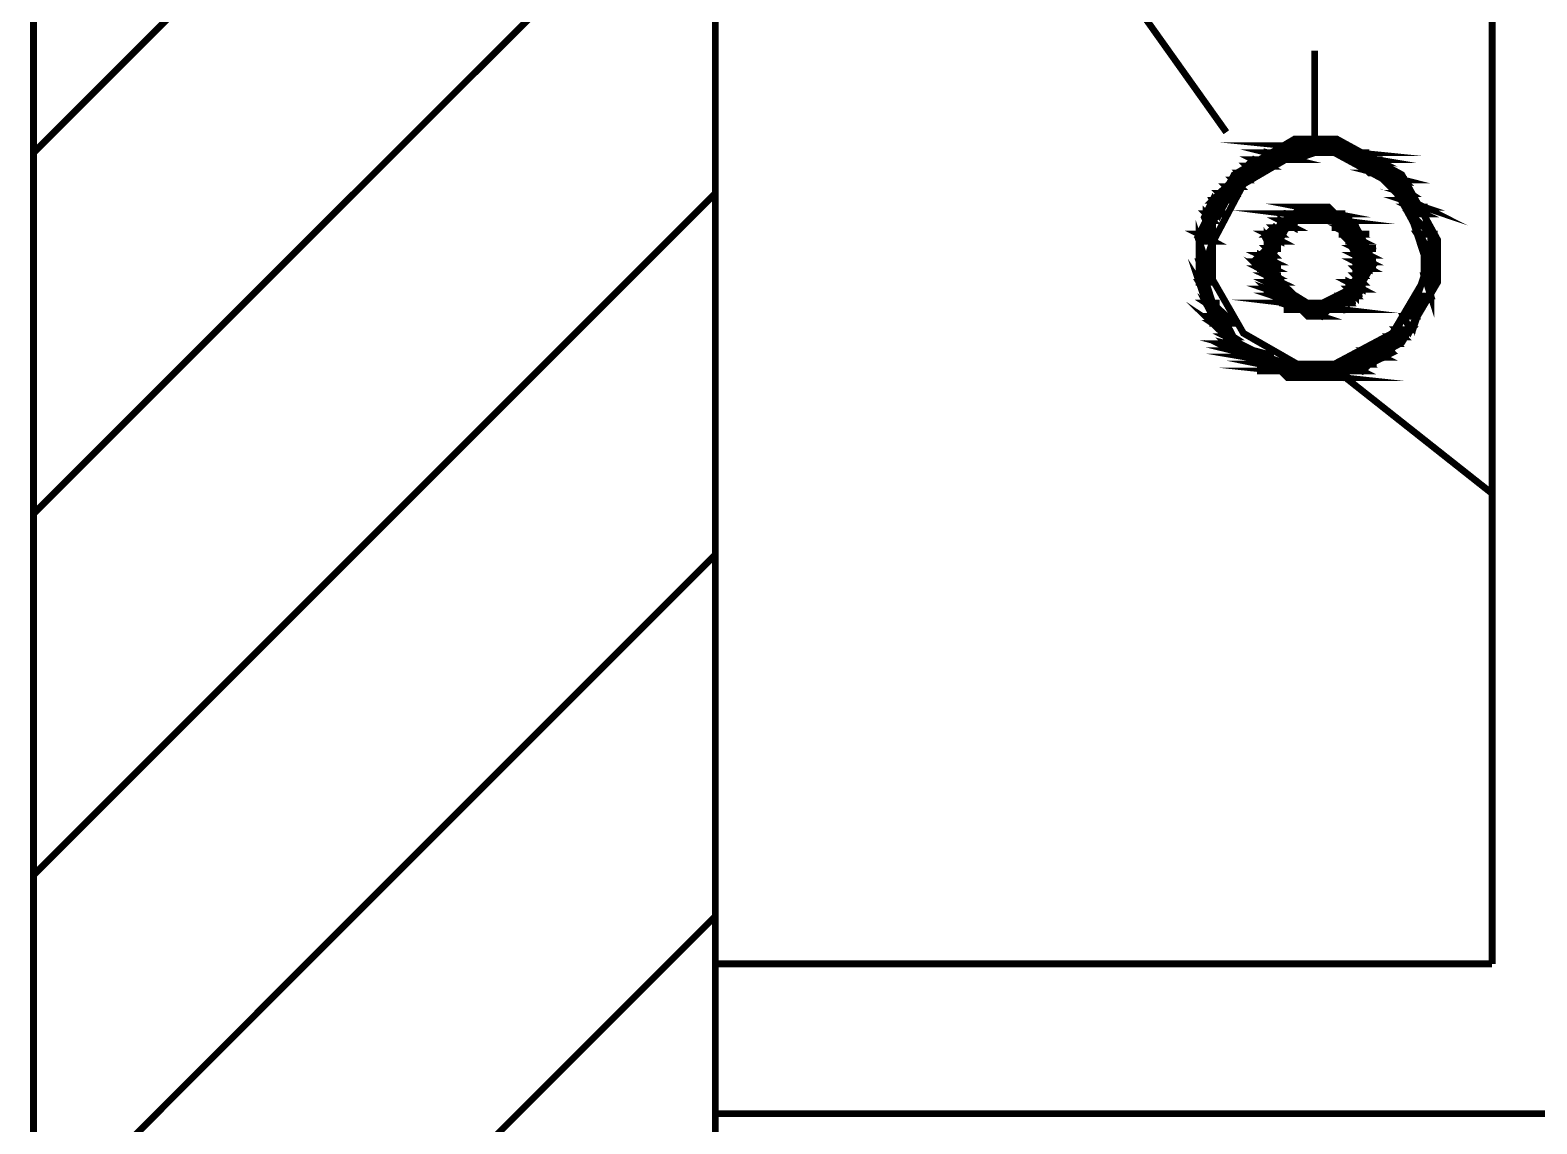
# Model space of a CAD drawing. Header units: metres. Extents: x -593 to 248, y 430 to 1024.
# Drawn here: x -277.42 to -268.04, y 801.89 to 808.69 of the extents above; entities that cross this region are included whole.
import ezdxf

# ---------------------------------------------------------------- set-up
doc = ezdxf.new("R2010")
doc.units = ezdxf.units.M
doc.header["$MEASUREMENT"] = 0
doc.layers.add('C00-00-00-BLACK', color=7, linetype='Continuous')
doc.layers.add('CFF-00-00', color=1, linetype='Continuous')

msp = doc.modelspace()

# ---------------------------------------------------------------- linework, layer by layer
at = {"layer": 'C00-00-00-BLACK', "const_width": 0.0423}
for points in [[(-277.3956, 832.8959), (-277.3956, 765.2452)], [(-273.1538, 828.6999), (-273.1538, 769.4838)], [(-268.3197, 802.8849), (-268.3197, 821.0269)], [(-277.3956, 807.9299), (-273.1538, 812.1689)], [(-277.3956, 805.6839), (-273.1538, 809.9219)], [(-269.4235, 807.9729), (-269.4235, 808.5649)], [(-277.3956, 803.4369), (-273.1538, 807.6759)], [(-277.3956, 801.1879), (-273.1538, 805.4299)], [(-277.3956, 798.9419), (-273.1538, 803.1809)], [(-273.1538, 802.8849), (-268.3197, 802.8849)], [(-273.1538, 801.9529), (-259.4988, 801.9529)]]:
    msp.add_lwpolyline(points, dxfattribs=at)
for points in [[(-268.6587, 807.2509), (-268.6587, 807.3869), (-268.882, 807.7929), (-269.2874, 808.0149), (-269.4207, 808.0149), (-269.5477, 808.0149), (-269.9252, 807.7929), (-270.1428, 807.3869), (-270.1428, 807.2509), (-270.1428, 807.1249), (-269.9252, 806.7489), (-269.5477, 806.5309), (-269.4207, 806.5309), (-269.2874, 806.5309), (-268.882, 806.7489), (-268.6587, 807.1249), (-268.6587, 807.2509)], [(-269.2969, 807.9729), (-269.596, 807.9729), (-269.1688, 807.9299), (-269.2969, 807.9729)], [(-269.596, 807.9729), (-269.1688, 807.9299), (-269.68, 807.9299), (-269.596, 807.9729)], [(-269.2969, 807.9729), (-269.5079, 807.9729), (-269.596, 807.9729), (-269.2969, 807.9729)], [(-269.2969, 807.9299), (-269.0418, 807.8869), (-269.1688, 807.8869), (-269.2969, 807.9299)], [(-269.4235, 807.9729), (-269.2969, 807.9729), (-269.5079, 807.9729), (-269.4235, 807.9729)], [(-269.5079, 807.9729), (-269.2969, 807.9729), (-269.2542, 807.9729), (-269.5079, 807.9729)], [(-268.743, 807.2509), (-268.743, 807.3719), (-268.9399, 807.7339), (-269.3011, 807.9299), (-269.4207, 807.9299), (-269.5325, 807.9299), (-269.8673, 807.7339), (-270.0589, 807.3719), (-270.0589, 807.2509), (-270.0589, 807.1399), (-269.8673, 806.8069), (-269.5325, 806.6149), (-269.4207, 806.6149), (-269.3011, 806.6149), (-268.9399, 806.8069), (-268.743, 807.1399), (-268.743, 807.2509)], [(-269.8465, 807.8459), (-269.8038, 807.8029), (-269.8896, 807.8029), (-269.8465, 807.8459)], [(-269.8038, 807.8869), (-269.7199, 807.8459), (-269.8465, 807.8459), (-269.8038, 807.8869)], [(-269.7199, 807.8459), (-269.8465, 807.8459), (-269.8038, 807.8029), (-269.7199, 807.8459)], [(-269.6772, 807.8869), (-269.8038, 807.8869), (-269.7199, 807.8459), (-269.6772, 807.8869)], [(-269.4235, 807.9299), (-269.7199, 807.9299), (-269.5505, 807.8869), (-269.4235, 807.9299)], [(-269.7199, 807.8869), (-269.6772, 807.8869), (-269.8038, 807.8869), (-269.7199, 807.8869)], [(-269.68, 807.9299), (-269.1272, 807.9299), (-269.7227, 807.9299), (-269.68, 807.9299)], [(-269.1272, 807.9299), (-269.7227, 807.9299), (-269.1272, 807.9299)], [(-269.7227, 807.9299), (-269.1272, 807.9299), (-269.0845, 807.9299), (-269.7227, 807.9299)], [(-269.7199, 807.9299), (-269.5505, 807.8869), (-269.7199, 807.8869), (-269.7199, 807.9299)], [(-269.5505, 807.8869), (-269.7199, 807.8869), (-269.6772, 807.8869), (-269.5505, 807.8869)], [(-269.1688, 807.9299), (-269.68, 807.9299), (-269.1272, 807.9299), (-269.1688, 807.9299)], [(-269.1272, 807.9299), (-269.2969, 807.9299), (-269.0418, 807.8869), (-269.1272, 807.9299)], [(-269.1272, 807.9299), (-269.4235, 807.9299), (-269.1272, 807.9299)], [(-269.4235, 807.9299), (-269.1272, 807.9299), (-269.2969, 807.9299), (-269.4235, 807.9299)], [(-269.039, 807.8869), (-269.1674, 807.8869), (-268.9551, 807.8029), (-269.039, 807.8869)], [(-269.1674, 807.8869), (-268.9551, 807.8029), (-269.0821, 807.8029), (-269.1674, 807.8869)], [(-269.039, 807.8029), (-268.8711, 807.7599), (-268.9551, 807.7599), (-269.039, 807.8029)], [(-269.0418, 807.8869), (-269.1688, 807.8869), (-269.0418, 807.8869)], [(-269.1688, 807.8869), (-269.0418, 807.8869), (-269.0006, 807.8869), (-269.1688, 807.8869)], [(-269.9308, 807.7599), (-269.8896, 807.7189), (-269.9735, 807.7189), (-269.9308, 807.7599)], [(-269.8465, 807.7599), (-269.9308, 807.7599), (-269.8896, 807.7189), (-269.8465, 807.7599)], [(-269.8896, 807.8029), (-269.8465, 807.7599), (-269.9308, 807.7599), (-269.8896, 807.8029)], [(-269.8038, 807.8029), (-269.8896, 807.8029), (-269.8465, 807.7599), (-269.8038, 807.8029)], [(-268.9124, 807.8029), (-269.039, 807.8029), (-268.8711, 807.7599), (-268.9124, 807.8029)], [(-268.9551, 807.8029), (-269.0821, 807.8029), (-268.9124, 807.8029), (-268.9551, 807.8029)], [(-269.0821, 807.8029), (-268.9124, 807.8029), (-269.039, 807.8029), (-269.0821, 807.8029)], [(-268.8711, 807.7599), (-268.9551, 807.7599), (-268.8284, 807.6759), (-268.8711, 807.7599)], [(-268.9551, 807.7599), (-268.8284, 807.6759), (-268.9124, 807.6759), (-268.9551, 807.7599)], [(-270.0589, 807.6339), (-270.0162, 807.5499), (-270.1002, 807.5499), (-270.0589, 807.6339)], [(-270.0162, 807.6759), (-269.9735, 807.6339), (-270.0589, 807.6339), (-270.0162, 807.6759)], [(-269.9308, 807.6759), (-270.0162, 807.6759), (-269.9735, 807.6339), (-269.9308, 807.6759)], [(-269.9735, 807.7189), (-269.9308, 807.6759), (-270.0162, 807.6759), (-269.9735, 807.7189)], [(-269.8896, 807.7189), (-269.9735, 807.7189), (-269.9308, 807.6759), (-269.8896, 807.7189)], [(-268.8284, 807.6339), (-268.8711, 807.6339), (-268.743, 807.5909), (-268.8284, 807.6339)], [(-268.9124, 807.6759), (-268.8284, 807.6339), (-268.8711, 807.6339), (-268.9124, 807.6759)], [(-268.8284, 807.6759), (-268.9124, 807.6759), (-268.8284, 807.6339), (-268.8284, 807.6759)], [(-268.8711, 807.6339), (-268.743, 807.5909), (-268.8284, 807.5909), (-268.8711, 807.6339)], [(-270.1002, 807.5499), (-270.0589, 807.5069), (-270.1002, 807.5069), (-270.1002, 807.5499)], [(-269.9735, 807.6339), (-270.0589, 807.6339), (-270.0162, 807.5499), (-269.9735, 807.6339)], [(-269.0845, 807.2509), (-269.0845, 807.3099), (-269.1755, 807.4849), (-269.3643, 807.5899), (-269.4264, 807.5899), (-269.48, 807.5899), (-269.6387, 807.4849), (-269.7227, 807.3099), (-269.7227, 807.2509), (-269.7227, 807.1979), (-269.6387, 807.0399), (-269.48, 806.9539), (-269.4264, 806.9539), (-269.3643, 806.9539), (-269.1755, 807.0399), (-269.0845, 807.1979), (-269.0845, 807.2509)], [(-269.3382, 807.5909), (-269.5079, 807.5909), (-269.2969, 807.5499), (-269.3382, 807.5909)], [(-269.5079, 807.5909), (-269.2969, 807.5499), (-269.5505, 807.5499), (-269.5079, 807.5909)], [(-269.4662, 807.5909), (-269.3382, 807.5909), (-269.5079, 807.5909), (-269.4662, 807.5909)], [(-269.4235, 807.5909), (-269.3809, 807.5909), (-269.4662, 807.5909), (-269.4235, 807.5909)], [(-269.3809, 807.5909), (-269.4662, 807.5909), (-269.3382, 807.5909), (-269.3809, 807.5909)], [(-268.743, 807.5909), (-268.8284, 807.5909), (-268.743, 807.5499), (-268.743, 807.5909)], [(-268.8284, 807.5499), (-268.7014, 807.4229), (-268.7857, 807.4229), (-268.8284, 807.5499)], [(-268.8284, 807.5909), (-268.743, 807.5499), (-268.8284, 807.5499), (-268.8284, 807.5909)], [(-270.1002, 807.5069), (-270.0589, 807.4229), (-270.1428, 807.4229), (-270.1002, 807.5069)], [(-270.1428, 807.3799), (-270.1002, 807.2509), (-270.1428, 807.2509), (-270.1428, 807.3799)], [(-270.0162, 807.5499), (-270.1002, 807.5499), (-270.0589, 807.5069), (-270.0162, 807.5499)], [(-270.0589, 807.5069), (-270.1002, 807.5069), (-270.0589, 807.4229), (-270.0589, 807.5069)], [(-269.2542, 807.5499), (-269.596, 807.5499), (-269.2542, 807.5069), (-269.2542, 807.5499)], [(-269.6772, 807.4639), (-269.6345, 807.4229), (-269.7199, 807.4229), (-269.6772, 807.4639)], [(-269.5505, 807.5069), (-269.6345, 807.5069), (-269.5505, 807.4639), (-269.5505, 807.5069)], [(-269.1272, 807.2509), (-269.1272, 807.3039), (-269.2129, 807.4629), (-269.3742, 807.5469), (-269.4264, 807.5469), (-269.4705, 807.5469), (-269.6013, 807.4629), (-269.68, 807.3039), (-269.68, 807.2509), (-269.68, 807.2079), (-269.6013, 807.0759), (-269.4705, 806.9949), (-269.4264, 806.9949), (-269.3742, 806.9949), (-269.2129, 807.0759), (-269.1272, 807.2079), (-269.1272, 807.2509)], [(-269.6345, 807.5069), (-269.5505, 807.4639), (-269.6345, 807.4639), (-269.6345, 807.5069)], [(-269.5932, 807.5069), (-269.5079, 807.5069), (-269.6345, 807.5069), (-269.5932, 807.5069)], [(-269.5505, 807.5069), (-269.5079, 807.5069), (-269.6345, 807.5069), (-269.5505, 807.5069)], [(-269.5505, 807.5069), (-269.6345, 807.5069), (-269.5079, 807.5069), (-269.5505, 807.5069)], [(-269.596, 807.5499), (-269.2542, 807.5069), (-269.596, 807.5069), (-269.596, 807.5499)], [(-269.2542, 807.5069), (-269.596, 807.5069), (-269.2542, 807.5069)], [(-269.596, 807.5069), (-269.2542, 807.5069), (-269.2115, 807.5069), (-269.596, 807.5069)], [(-269.5505, 807.5499), (-269.2542, 807.5499), (-269.5932, 807.5499), (-269.5505, 807.5499)], [(-269.4662, 807.5069), (-269.4235, 807.5069), (-269.5932, 807.5069), (-269.4662, 807.5069)], [(-269.4662, 807.5069), (-269.5932, 807.5069), (-269.4235, 807.5069), (-269.4662, 807.5069)], [(-269.4662, 807.5069), (-269.5932, 807.5069), (-269.5079, 807.5069), (-269.4662, 807.5069)], [(-269.2969, 807.5499), (-269.5505, 807.5499), (-269.2969, 807.5499)], [(-269.5505, 807.5499), (-269.2969, 807.5499), (-269.2542, 807.5499), (-269.5505, 807.5499)], [(-269.2969, 807.5499), (-269.5505, 807.5499), (-269.2542, 807.5499), (-269.2969, 807.5499)], [(-269.2542, 807.5069), (-269.4235, 807.5069), (-269.2115, 807.5069), (-269.2542, 807.5069)], [(-269.4235, 807.5069), (-269.2115, 807.5069), (-269.3809, 807.5069), (-269.4235, 807.5069)], [(-269.2115, 807.5069), (-269.3809, 807.5069), (-269.2115, 807.5069)], [(-269.3809, 807.5069), (-269.2115, 807.5069), (-269.2969, 807.5069), (-269.3809, 807.5069)], [(-269.2115, 807.5069), (-269.2969, 807.5069), (-269.2115, 807.4639), (-269.2115, 807.5069)], [(-269.2969, 807.5069), (-269.2115, 807.4639), (-269.2969, 807.4639), (-269.2969, 807.5069)], [(-269.2542, 807.4639), (-269.1688, 807.4229), (-269.2542, 807.4229), (-269.2542, 807.4639)], [(-268.743, 807.5499), (-268.8284, 807.5499), (-268.7014, 807.4229), (-268.743, 807.5499)], [(-268.7857, 807.4229), (-268.7014, 807.2919), (-268.743, 807.2919), (-268.7857, 807.4229)], [(-270.0589, 807.4229), (-270.1428, 807.4229), (-270.0589, 807.3799), (-270.0589, 807.4229)], [(-270.0589, 807.3799), (-270.1428, 807.3799), (-270.1002, 807.2509), (-270.0589, 807.3799)], [(-270.1428, 807.4229), (-270.0589, 807.3799), (-270.1428, 807.3799), (-270.1428, 807.4229)], [(-269.6345, 807.4229), (-269.7199, 807.4229), (-269.6345, 807.3799), (-269.6345, 807.4229)], [(-269.6772, 807.3799), (-269.7199, 807.3799), (-269.6772, 807.2949), (-269.6772, 807.3799)], [(-269.7199, 807.3799), (-269.6772, 807.2949), (-269.7199, 807.2949), (-269.7199, 807.3799)], [(-269.7199, 807.4229), (-269.6345, 807.3799), (-269.7199, 807.3799), (-269.7199, 807.4229)], [(-269.6772, 807.3799), (-269.6345, 807.3799), (-269.7199, 807.3799), (-269.6772, 807.3799)], [(-269.6772, 807.3799), (-269.7199, 807.3799), (-269.6345, 807.3799), (-269.6772, 807.3799)], [(-269.5932, 807.4639), (-269.6772, 807.4639), (-269.6345, 807.4229), (-269.5932, 807.4639)], [(-269.6345, 807.4639), (-269.5932, 807.4639), (-269.6772, 807.4639), (-269.6345, 807.4639)], [(-269.5932, 807.4639), (-269.6772, 807.4639), (-269.5932, 807.4639)], [(-269.6772, 807.4639), (-269.5932, 807.4639), (-269.5505, 807.4639), (-269.6772, 807.4639)], [(-269.5505, 807.4639), (-269.6345, 807.4639), (-269.5932, 807.4639), (-269.5505, 807.4639)], [(-269.1688, 807.4639), (-269.2542, 807.4639), (-269.1688, 807.4229), (-269.1688, 807.4639)], [(-269.2115, 807.4639), (-269.2969, 807.4639), (-269.1688, 807.4639), (-269.2115, 807.4639)], [(-269.2969, 807.4639), (-269.1688, 807.4639), (-269.2542, 807.4639), (-269.2969, 807.4639)], [(-269.1272, 807.4229), (-269.2115, 807.4229), (-269.1272, 807.3799), (-269.1272, 807.4229)], [(-269.2115, 807.3799), (-269.1272, 807.2949), (-269.1688, 807.2949), (-269.2115, 807.3799)], [(-269.1688, 807.4229), (-269.2542, 807.4229), (-269.2115, 807.4229), (-269.1688, 807.4229)], [(-269.2542, 807.4229), (-269.1688, 807.4229), (-269.1272, 807.4229), (-269.2542, 807.4229)], [(-269.1272, 807.3799), (-269.2115, 807.3799), (-269.1272, 807.2949), (-269.1272, 807.3799)], [(-269.2115, 807.4229), (-269.1272, 807.3799), (-269.2115, 807.3799), (-269.2115, 807.4229)], [(-269.1272, 807.4229), (-269.0845, 807.4229), (-269.2115, 807.4229), (-269.1272, 807.4229)], [(-269.1272, 807.4229), (-269.2115, 807.4229), (-269.1688, 807.4229), (-269.1272, 807.4229)], [(-268.7014, 807.4229), (-268.7857, 807.4229), (-268.7014, 807.2919), (-268.7014, 807.4229)], [(-268.7857, 807.4229), (-268.7014, 807.4229), (-268.6587, 807.4229), (-268.7857, 807.4229)], [(-268.7014, 807.4229), (-268.6587, 807.4229), (-268.7857, 807.4229), (-268.7014, 807.4229)], [(-268.743, 807.2919), (-268.7014, 807.1649), (-268.743, 807.1649), (-268.743, 807.2919)], [(-270.1428, 807.2509), (-270.1002, 807.1239), (-270.1428, 807.1239), (-270.1428, 807.2509)], [(-269.6772, 807.2919), (-269.7626, 807.2919), (-269.6772, 807.2509), (-269.6772, 807.2919)], [(-269.7199, 807.3339), (-269.6772, 807.2919), (-269.7626, 807.2919), (-269.7199, 807.3339)], [(-269.7626, 807.2919), (-269.6772, 807.2509), (-269.7626, 807.2509), (-269.7626, 807.2919)], [(-269.6772, 807.3339), (-269.7199, 807.3339), (-269.6772, 807.2919), (-269.6772, 807.3339)], [(-269.7199, 807.3339), (-269.6772, 807.3339), (-269.6345, 807.3339), (-269.7199, 807.3339)], [(-269.6772, 807.3339), (-269.6345, 807.3339), (-269.7199, 807.3339), (-269.6772, 807.3339)], [(-269.0845, 807.2919), (-269.1688, 807.2919), (-269.0845, 807.2509), (-269.0845, 807.2919)], [(-269.0845, 807.3339), (-269.1688, 807.3339), (-269.0845, 807.2919), (-269.0845, 807.3339)], [(-269.1688, 807.3339), (-269.0845, 807.2919), (-269.1688, 807.2919), (-269.1688, 807.3339)], [(-269.0845, 807.3339), (-269.0418, 807.3339), (-269.1688, 807.3339), (-269.0845, 807.3339)], [(-269.0845, 807.3339), (-269.1688, 807.3339), (-269.1272, 807.3339), (-269.0845, 807.3339)], [(-269.1688, 807.2919), (-269.0845, 807.2509), (-269.1688, 807.2509), (-269.1688, 807.2919)], [(-268.7014, 807.2919), (-268.743, 807.2919), (-268.7014, 807.1649), (-268.7014, 807.2919)], [(-268.7014, 807.2919), (-268.743, 807.2919), (-268.7014, 807.2919)], [(-268.743, 807.2919), (-268.7014, 807.2919), (-268.6587, 807.2919), (-268.743, 807.2919)], [(-270.1428, 807.1239), (-270.0589, 806.9949), (-270.1002, 806.9949), (-270.1428, 807.1239)], [(-270.1002, 807.2509), (-270.1428, 807.2509), (-270.1002, 807.1239), (-270.1002, 807.2509)], [(-270.1002, 807.2509), (-270.1428, 807.2509), (-270.1002, 807.2509)], [(-270.1428, 807.2509), (-270.1002, 807.2509), (-270.0589, 807.2509), (-270.1428, 807.2509)], [(-269.7626, 807.2079), (-269.6772, 807.1649), (-269.7199, 807.1649), (-269.7626, 807.2079)], [(-269.6772, 807.2509), (-269.7626, 807.2509), (-269.6772, 807.2079), (-269.6772, 807.2509)], [(-269.6772, 807.2079), (-269.7626, 807.2079), (-269.6772, 807.1649), (-269.6772, 807.2079)], [(-269.7626, 807.2509), (-269.6772, 807.2079), (-269.7626, 807.2079), (-269.7626, 807.2509)], [(-269.6772, 807.2079), (-269.7626, 807.2079), (-269.6772, 807.2079)], [(-269.7626, 807.2079), (-269.6772, 807.2079), (-269.6345, 807.2079), (-269.7626, 807.2079)], [(-269.0845, 807.2509), (-269.1688, 807.2509), (-269.0845, 807.2079), (-269.0845, 807.2509)], [(-269.0845, 807.2079), (-269.1688, 807.2079), (-269.1272, 807.1649), (-269.0845, 807.2079)], [(-269.1688, 807.2509), (-269.0845, 807.2079), (-269.1688, 807.2079), (-269.1688, 807.2509)], [(-269.0845, 807.2509), (-269.1688, 807.2509), (-269.0845, 807.2509)], [(-269.1688, 807.2509), (-269.0845, 807.2509), (-269.0418, 807.2509), (-269.1688, 807.2509)], [(-269.1688, 807.2079), (-269.1272, 807.1649), (-269.1688, 807.1649), (-269.1688, 807.2079)], [(-269.0845, 807.2079), (-269.1688, 807.2079), (-269.0845, 807.2079)], [(-269.1688, 807.2079), (-269.0845, 807.2079), (-269.0418, 807.2079), (-269.1688, 807.2079)], [(-269.1688, 807.1649), (-269.1272, 807.1239), (-269.1688, 807.1239), (-269.1688, 807.1649)], [(-268.743, 807.1649), (-268.7014, 807.0379), (-268.7857, 807.0379), (-268.743, 807.1649)], [(-270.1002, 807.1239), (-270.1428, 807.1239), (-270.0589, 806.9949), (-270.1002, 807.1239)], [(-270.1428, 807.1239), (-270.1002, 807.1239), (-270.0589, 807.1239), (-270.1428, 807.1239)], [(-270.1002, 807.1239), (-270.0589, 807.1239), (-270.1428, 807.1239), (-270.1002, 807.1239)], [(-269.6772, 807.1649), (-269.7199, 807.1649), (-269.6345, 807.1239), (-269.6772, 807.1649)], [(-269.6345, 807.1239), (-269.7199, 807.1239), (-269.6345, 807.0809), (-269.6345, 807.1239)], [(-269.7199, 807.0809), (-269.5932, 807.0379), (-269.6772, 807.0379), (-269.7199, 807.0809)], [(-269.7199, 807.1649), (-269.6345, 807.1239), (-269.7199, 807.1239), (-269.7199, 807.1649)], [(-269.7199, 807.1649), (-269.6772, 807.1649), (-269.6345, 807.1649), (-269.7199, 807.1649)], [(-269.6772, 807.1649), (-269.6345, 807.1649), (-269.7199, 807.1649), (-269.6772, 807.1649)], [(-269.7199, 807.1239), (-269.6345, 807.0809), (-269.7199, 807.0809), (-269.7199, 807.1239)], [(-269.1272, 807.1239), (-269.2115, 807.1239), (-269.1272, 807.0809), (-269.1272, 807.1239)], [(-269.2115, 807.1239), (-269.1272, 807.0809), (-269.2115, 807.0809), (-269.2115, 807.1239)], [(-269.1688, 807.1239), (-269.1272, 807.1239), (-269.2115, 807.1239), (-269.1688, 807.1239)], [(-269.1272, 807.1649), (-269.1688, 807.1649), (-269.1272, 807.1239), (-269.1272, 807.1649)], [(-269.1272, 807.1239), (-269.1688, 807.1239), (-269.1272, 807.1239)], [(-268.7857, 807.0379), (-268.7857, 806.9119), (-268.8284, 806.9119), (-268.7857, 807.0379)], [(-268.7014, 807.1649), (-268.743, 807.1649), (-268.7014, 807.0379), (-268.7014, 807.1649)], [(-268.743, 807.1649), (-268.7014, 807.1649), (-268.6587, 807.1649), (-268.743, 807.1649)], [(-268.7014, 807.1649), (-268.6587, 807.1649), (-268.743, 807.1649), (-268.7014, 807.1649)], [(-270.0589, 806.9949), (-270.1002, 806.9949), (-269.9735, 806.9119), (-270.0589, 806.9949)], [(-270.1002, 806.9949), (-269.9735, 806.9119), (-270.0589, 806.9119), (-270.1002, 806.9949)], [(-269.6345, 807.0809), (-269.7199, 807.0809), (-269.5932, 807.0379), (-269.6345, 807.0809)], [(-269.5932, 807.0379), (-269.6772, 807.0379), (-269.5505, 806.9949), (-269.5932, 807.0379)], [(-269.6772, 807.0379), (-269.5505, 806.9949), (-269.6345, 806.9949), (-269.6772, 807.0379)], [(-269.6345, 807.0809), (-269.7199, 807.0809), (-269.6345, 807.0809)], [(-269.7199, 807.0809), (-269.6345, 807.0809), (-269.5932, 807.0809), (-269.7199, 807.0809)], [(-269.5932, 807.0379), (-269.6772, 807.0379), (-269.5932, 807.0379)], [(-269.6772, 807.0379), (-269.5932, 807.0379), (-269.5477, 807.0379), (-269.6772, 807.0379)], [(-269.2542, 807.0379), (-269.2115, 806.9949), (-269.2969, 806.9949), (-269.2542, 807.0379)], [(-269.2115, 807.0809), (-269.1688, 807.0379), (-269.2542, 807.0379), (-269.2115, 807.0809)], [(-269.1688, 807.0379), (-269.2542, 807.0379), (-269.2115, 806.9949), (-269.1688, 807.0379)], [(-269.1688, 807.0379), (-269.2542, 807.0379), (-269.1688, 807.0379)], [(-269.2542, 807.0379), (-269.1688, 807.0379), (-269.1272, 807.0379), (-269.2542, 807.0379)], [(-269.1688, 807.0809), (-269.2115, 807.0809), (-269.1688, 807.0379), (-269.1688, 807.0809)], [(-269.1688, 807.0809), (-269.1272, 807.0809), (-269.2115, 807.0809), (-269.1688, 807.0809)], [(-269.1688, 807.0809), (-269.2115, 807.0809), (-269.1272, 807.0809), (-269.1688, 807.0809)], [(-268.743, 807.0379), (-268.7014, 807.0379), (-268.7857, 807.0379), (-268.743, 807.0379)], [(-268.743, 807.0379), (-268.7857, 807.0379), (-268.7014, 807.0379), (-268.743, 807.0379)], [(-268.743, 807.0379), (-268.7857, 807.0379), (-268.7857, 806.9119), (-268.743, 807.0379)], [(-270.0589, 806.8689), (-269.9308, 806.7849), (-269.9735, 806.7849), (-270.0589, 806.8689)], [(-269.9735, 806.9119), (-270.0589, 806.9119), (-269.9735, 806.8689), (-269.9735, 806.9119)], [(-270.1002, 806.9949), (-270.0589, 806.9949), (-270.0162, 806.9949), (-270.1002, 806.9949)], [(-270.0589, 806.9949), (-270.0162, 806.9949), (-270.1002, 806.9949), (-270.0589, 806.9949)], [(-270.0589, 806.9119), (-269.9735, 806.8689), (-270.0589, 806.8689), (-270.0589, 806.9119)], [(-269.2542, 806.9949), (-269.596, 806.9949), (-269.2542, 806.9539), (-269.2542, 806.9949)], [(-269.5079, 806.9949), (-269.6345, 806.9949), (-269.5079, 806.9949)], [(-269.6345, 806.9949), (-269.5079, 806.9949), (-269.4662, 806.9949), (-269.6345, 806.9949)], [(-269.5079, 806.9949), (-269.4662, 806.9949), (-269.6345, 806.9949), (-269.5079, 806.9949)], [(-269.5079, 806.9949), (-269.6345, 806.9949), (-269.5505, 806.9949), (-269.5079, 806.9949)], [(-269.5079, 806.9949), (-269.6345, 806.9949), (-269.4662, 806.9949), (-269.5079, 806.9949)], [(-269.6345, 806.9949), (-269.4662, 806.9949), (-269.5932, 806.9949), (-269.6345, 806.9949)], [(-269.5079, 806.9539), (-269.3382, 806.9539), (-269.3809, 806.9119), (-269.5079, 806.9539)], [(-269.596, 806.9949), (-269.2542, 806.9539), (-269.596, 806.9539), (-269.596, 806.9949)], [(-269.4235, 806.9949), (-269.3809, 806.9949), (-269.5932, 806.9949), (-269.4235, 806.9949)], [(-269.4235, 806.9949), (-269.5932, 806.9949), (-269.4662, 806.9949), (-269.4235, 806.9949)], [(-269.2542, 806.9539), (-269.5932, 806.9539), (-269.2969, 806.9539), (-269.2542, 806.9539)], [(-269.5932, 806.9539), (-269.2969, 806.9539), (-269.5505, 806.9539), (-269.5932, 806.9539)], [(-269.3809, 806.9119), (-269.4662, 806.9119), (-269.5079, 806.9539), (-269.3809, 806.9119)], [(-269.2969, 806.9539), (-269.5505, 806.9539), (-269.3382, 806.9539), (-269.2969, 806.9539)], [(-269.5505, 806.9539), (-269.3382, 806.9539), (-269.5079, 806.9539), (-269.5505, 806.9539)], [(-269.3382, 806.9539), (-269.5079, 806.9539), (-269.3382, 806.9539)], [(-269.5079, 806.9539), (-269.3382, 806.9539), (-269.2969, 806.9539), (-269.5079, 806.9539)], [(-269.3809, 806.9119), (-269.3382, 806.9119), (-269.4662, 806.9119), (-269.3809, 806.9119)], [(-269.3809, 806.9949), (-269.2542, 806.9949), (-269.4235, 806.9949), (-269.3809, 806.9949)], [(-269.2115, 806.9949), (-269.3382, 806.9949), (-269.3809, 806.9949), (-269.2115, 806.9949)], [(-269.2115, 806.9949), (-269.1688, 806.9949), (-269.3809, 806.9949), (-269.2115, 806.9949)], [(-269.2115, 806.9949), (-269.3809, 806.9949), (-269.2115, 806.9949)], [(-269.2115, 806.9949), (-269.3809, 806.9949), (-269.2542, 806.9949), (-269.2115, 806.9949)], [(-269.2969, 806.9949), (-269.2115, 806.9949), (-269.3382, 806.9949), (-269.2969, 806.9949)], [(-269.3382, 806.9949), (-269.2115, 806.9949), (-269.1688, 806.9949), (-269.3382, 806.9949)], [(-269.2115, 806.9949), (-269.2969, 806.9949), (-269.2115, 806.9949)], [(-268.8711, 806.9119), (-268.8284, 806.8279), (-268.9124, 806.8279), (-268.8711, 806.9119)], [(-268.7857, 806.9119), (-268.8711, 806.9119), (-268.8284, 806.8279), (-268.7857, 806.9119)], [(-268.8284, 806.9119), (-268.7857, 806.9119), (-268.8711, 806.9119), (-268.8284, 806.9119)], [(-268.7857, 806.9119), (-268.8284, 806.9119), (-268.7857, 806.9119)], [(-269.9735, 806.8689), (-270.0589, 806.8689), (-269.9308, 806.7849), (-269.9735, 806.8689)], [(-268.9124, 806.8279), (-268.8711, 806.7849), (-268.9551, 806.7849), (-268.9124, 806.8279)], [(-268.8284, 806.8279), (-268.9124, 806.8279), (-268.8711, 806.7849), (-268.8284, 806.8279)], [(-269.8896, 806.7419), (-269.9735, 806.7419), (-269.8038, 806.6989), (-269.8896, 806.7419)], [(-269.9308, 806.6989), (-269.7626, 806.6579), (-269.8465, 806.6579), (-269.9308, 806.6989)], [(-269.9308, 806.7849), (-269.9735, 806.7849), (-269.8896, 806.7419), (-269.9308, 806.7849)], [(-269.9735, 806.7419), (-269.8038, 806.6989), (-269.9308, 806.6989), (-269.9735, 806.7419)], [(-269.9735, 806.7849), (-269.8896, 806.7419), (-269.9735, 806.7419), (-269.9735, 806.7849)], [(-268.9977, 806.7419), (-268.9551, 806.6989), (-269.0821, 806.6989), (-268.9977, 806.7419)], [(-268.9551, 806.7849), (-268.9124, 806.7419), (-268.9977, 806.7419), (-268.9551, 806.7849)], [(-268.9124, 806.7419), (-268.9977, 806.7419), (-268.9551, 806.6989), (-268.9124, 806.7419)], [(-268.8711, 806.7849), (-268.9551, 806.7849), (-268.9124, 806.7419), (-268.8711, 806.7849)], [(-269.8038, 806.6989), (-269.9308, 806.6989), (-269.7626, 806.6579), (-269.8038, 806.6989)], [(-269.7199, 806.6579), (-269.8465, 806.6579), (-269.5932, 806.6149), (-269.7199, 806.6579)], [(-269.8465, 806.6579), (-269.5932, 806.6149), (-269.7626, 806.6149), (-269.8465, 806.6579)], [(-269.7199, 806.6579), (-269.6772, 806.6579), (-269.8465, 806.6579), (-269.7199, 806.6579)], [(-269.7199, 806.6579), (-269.8465, 806.6579), (-269.7626, 806.6579), (-269.7199, 806.6579)], [(-269.1247, 806.6579), (-269.0821, 806.6149), (-269.2514, 806.6149), (-269.1247, 806.6579)], [(-268.9977, 806.6579), (-269.1247, 806.6579), (-269.0821, 806.6149), (-268.9977, 806.6579)], [(-268.9551, 806.6989), (-269.0821, 806.6989), (-268.9977, 806.6579), (-268.9551, 806.6989)], [(-269.0821, 806.6989), (-268.9977, 806.6579), (-269.0821, 806.6579), (-269.0821, 806.6989)], [(-269.2115, 806.5719), (-269.6345, 806.5719), (-269.2542, 806.5309), (-269.2115, 806.5719)], [(-269.5932, 806.6149), (-269.7626, 806.6149), (-269.5505, 806.5719), (-269.5932, 806.6149)], [(-269.5505, 806.5719), (-269.764, 806.5719), (-269.5079, 806.5719), (-269.5505, 806.5719)], [(-269.764, 806.5719), (-269.5079, 806.5719), (-269.7227, 806.5719), (-269.764, 806.5719)], [(-269.7626, 806.6149), (-269.5505, 806.5719), (-269.7626, 806.5719), (-269.7626, 806.6149)], [(-269.1272, 806.5719), (-269.7227, 806.5719), (-269.2115, 806.5719), (-269.1272, 806.5719)], [(-269.7227, 806.5719), (-269.2115, 806.5719), (-269.6373, 806.5719), (-269.7227, 806.5719)], [(-269.4662, 806.5719), (-269.4235, 806.5719), (-269.7199, 806.5719), (-269.4662, 806.5719)], [(-269.4662, 806.5719), (-269.7199, 806.5719), (-269.5079, 806.5719), (-269.4662, 806.5719)], [(-269.6345, 806.5719), (-269.2542, 806.5309), (-269.5932, 806.5309), (-269.6345, 806.5719)], [(-269.3382, 806.5719), (-269.1272, 806.5719), (-269.4662, 806.5719), (-269.3382, 806.5719)], [(-269.2115, 806.6149), (-269.1272, 806.5719), (-269.3382, 806.5719), (-269.2115, 806.6149)], [(-269.1272, 806.5719), (-269.3382, 806.5719), (-269.1272, 806.5719)], [(-269.0845, 806.6149), (-269.2115, 806.6149), (-269.1272, 806.5719), (-269.0845, 806.6149)], [(-269.0821, 806.6149), (-269.2514, 806.6149), (-269.0821, 806.6149)], [(-269.2514, 806.6149), (-269.0821, 806.6149), (-269.039, 806.6149), (-269.2514, 806.6149)], [(-269.5932, 806.5309), (-269.5079, 806.5309), (-269.3382, 806.5309), (-269.5932, 806.5309)], [(-269.5932, 806.5309), (-269.2542, 806.5309), (-269.3382, 806.5309), (-269.5932, 806.5309)], [(-269.5079, 806.5309), (-269.3382, 806.5309), (-269.4662, 806.5309), (-269.5079, 806.5309)]]:
    msp.add_lwpolyline(points, close=True, dxfattribs=at)
at = {"layer": 'C00-00-00-BLACK'}
for points in [[(-269.596, 807.9729), (-269.1688, 807.9299), (-269.68, 807.9299), (-269.596, 807.9729)], [(-269.2969, 807.9729), (-269.5079, 807.9729), (-269.596, 807.9729), (-269.2969, 807.9729)], [(-269.2969, 807.9729), (-269.596, 807.9729), (-269.1688, 807.9299), (-269.2969, 807.9729)], [(-269.4235, 807.9729), (-269.2969, 807.9729), (-269.5079, 807.9729), (-269.4235, 807.9729)], [(-269.5079, 807.9729), (-269.2969, 807.9729), (-269.2542, 807.9729), (-269.5079, 807.9729)], [(-269.8038, 807.8869), (-269.7199, 807.8459), (-269.8465, 807.8459), (-269.8038, 807.8869)], [(-269.7199, 807.8869), (-269.6772, 807.8869), (-269.8038, 807.8869), (-269.7199, 807.8869)], [(-269.6772, 807.8869), (-269.8038, 807.8869), (-269.7199, 807.8459), (-269.6772, 807.8869)], [(-269.68, 807.9299), (-269.1272, 807.9299), (-269.7227, 807.9299), (-269.68, 807.9299)], [(-269.1272, 807.9299), (-269.7227, 807.9299), (-269.1272, 807.9299)], [(-269.7227, 807.9299), (-269.1272, 807.9299), (-269.0845, 807.9299), (-269.7227, 807.9299)], [(-269.4235, 807.9299), (-269.7199, 807.9299), (-269.5505, 807.8869), (-269.4235, 807.9299)], [(-269.7199, 807.9299), (-269.5505, 807.8869), (-269.7199, 807.8869), (-269.7199, 807.9299)], [(-269.5505, 807.8869), (-269.7199, 807.8869), (-269.6772, 807.8869), (-269.5505, 807.8869)], [(-269.1688, 807.9299), (-269.68, 807.9299), (-269.1272, 807.9299), (-269.1688, 807.9299)], [(-269.1272, 807.9299), (-269.4235, 807.9299), (-269.1272, 807.9299)], [(-269.4235, 807.9299), (-269.1272, 807.9299), (-269.2969, 807.9299), (-269.4235, 807.9299)], [(-269.1272, 807.9299), (-269.2969, 807.9299), (-269.0418, 807.8869), (-269.1272, 807.9299)], [(-269.2969, 807.9299), (-269.0418, 807.8869), (-269.1688, 807.8869), (-269.2969, 807.9299)], [(-269.0418, 807.8869), (-269.1688, 807.8869), (-269.0418, 807.8869)], [(-269.1688, 807.8869), (-269.0418, 807.8869), (-269.0006, 807.8869), (-269.1688, 807.8869)], [(-269.039, 807.8869), (-269.1674, 807.8869), (-268.9551, 807.8029), (-269.039, 807.8869)], [(-269.1674, 807.8869), (-268.9551, 807.8029), (-269.0821, 807.8029), (-269.1674, 807.8869)], [(-269.8896, 807.8029), (-269.8465, 807.7599), (-269.9308, 807.7599), (-269.8896, 807.8029)], [(-269.8465, 807.8459), (-269.8038, 807.8029), (-269.8896, 807.8029), (-269.8465, 807.8459)], [(-269.8038, 807.8029), (-269.8896, 807.8029), (-269.8465, 807.7599), (-269.8038, 807.8029)], [(-269.7199, 807.8459), (-269.8465, 807.8459), (-269.8038, 807.8029), (-269.7199, 807.8459)], [(-268.9551, 807.8029), (-269.0821, 807.8029), (-268.9124, 807.8029), (-268.9551, 807.8029)], [(-269.0821, 807.8029), (-268.9124, 807.8029), (-269.039, 807.8029), (-269.0821, 807.8029)], [(-268.9124, 807.8029), (-269.039, 807.8029), (-268.8711, 807.7599), (-268.9124, 807.8029)], [(-269.039, 807.8029), (-268.8711, 807.7599), (-268.9551, 807.7599), (-269.039, 807.8029)], [(-269.9735, 807.7189), (-269.9308, 807.6759), (-270.0162, 807.6759), (-269.9735, 807.7189)], [(-269.9308, 807.7599), (-269.8896, 807.7189), (-269.9735, 807.7189), (-269.9308, 807.7599)], [(-269.8896, 807.7189), (-269.9735, 807.7189), (-269.9308, 807.6759), (-269.8896, 807.7189)], [(-269.8465, 807.7599), (-269.9308, 807.7599), (-269.8896, 807.7189), (-269.8465, 807.7599)], [(-268.8711, 807.7599), (-268.9551, 807.7599), (-268.8284, 807.6759), (-268.8711, 807.7599)], [(-268.9551, 807.7599), (-268.8284, 807.6759), (-268.9124, 807.6759), (-268.9551, 807.7599)], [(-270.0589, 807.6339), (-270.0162, 807.5499), (-270.1002, 807.5499), (-270.0589, 807.6339)], [(-270.0162, 807.6759), (-269.9735, 807.6339), (-270.0589, 807.6339), (-270.0162, 807.6759)], [(-269.9735, 807.6339), (-270.0589, 807.6339), (-270.0162, 807.5499), (-269.9735, 807.6339)], [(-269.9308, 807.6759), (-270.0162, 807.6759), (-269.9735, 807.6339), (-269.9308, 807.6759)], [(-269.5079, 807.5909), (-269.2969, 807.5499), (-269.5505, 807.5499), (-269.5079, 807.5909)], [(-269.4662, 807.5909), (-269.3382, 807.5909), (-269.5079, 807.5909), (-269.4662, 807.5909)], [(-269.3382, 807.5909), (-269.5079, 807.5909), (-269.2969, 807.5499), (-269.3382, 807.5909)], [(-269.4235, 807.5909), (-269.3809, 807.5909), (-269.4662, 807.5909), (-269.4235, 807.5909)], [(-269.3809, 807.5909), (-269.4662, 807.5909), (-269.3382, 807.5909), (-269.3809, 807.5909)], [(-268.8284, 807.6759), (-268.9124, 807.6759), (-268.8284, 807.6339), (-268.8284, 807.6759)], [(-268.9124, 807.6759), (-268.8284, 807.6339), (-268.8711, 807.6339), (-268.9124, 807.6759)], [(-268.8284, 807.6339), (-268.8711, 807.6339), (-268.743, 807.5909), (-268.8284, 807.6339)], [(-268.8711, 807.6339), (-268.743, 807.5909), (-268.8284, 807.5909), (-268.8711, 807.6339)], [(-268.743, 807.5909), (-268.8284, 807.5909), (-268.743, 807.5499), (-268.743, 807.5909)], [(-268.8284, 807.5909), (-268.743, 807.5499), (-268.8284, 807.5499), (-268.8284, 807.5909)], [(-270.1002, 807.5069), (-270.0589, 807.4229), (-270.1428, 807.4229), (-270.1002, 807.5069)], [(-270.0162, 807.5499), (-270.1002, 807.5499), (-270.0589, 807.5069), (-270.0162, 807.5499)], [(-270.1002, 807.5499), (-270.0589, 807.5069), (-270.1002, 807.5069), (-270.1002, 807.5499)], [(-270.0589, 807.5069), (-270.1002, 807.5069), (-270.0589, 807.4229), (-270.0589, 807.5069)], [(-269.5932, 807.5069), (-269.5079, 807.5069), (-269.6345, 807.5069), (-269.5932, 807.5069)], [(-269.5505, 807.5069), (-269.5079, 807.5069), (-269.6345, 807.5069), (-269.5505, 807.5069)], [(-269.5505, 807.5069), (-269.6345, 807.5069), (-269.5079, 807.5069), (-269.5505, 807.5069)], [(-269.5505, 807.5069), (-269.6345, 807.5069), (-269.5505, 807.4639), (-269.5505, 807.5069)], [(-269.6345, 807.5069), (-269.5505, 807.4639), (-269.6345, 807.4639), (-269.6345, 807.5069)], [(-269.2542, 807.5499), (-269.596, 807.5499), (-269.2542, 807.5069), (-269.2542, 807.5499)], [(-269.596, 807.5499), (-269.2542, 807.5069), (-269.596, 807.5069), (-269.596, 807.5499)], [(-269.2542, 807.5069), (-269.596, 807.5069), (-269.2542, 807.5069)], [(-269.596, 807.5069), (-269.2542, 807.5069), (-269.2115, 807.5069), (-269.596, 807.5069)], [(-269.5505, 807.5499), (-269.2542, 807.5499), (-269.5932, 807.5499), (-269.5505, 807.5499)], [(-269.4662, 807.5069), (-269.4235, 807.5069), (-269.5932, 807.5069), (-269.4662, 807.5069)], [(-269.4662, 807.5069), (-269.5932, 807.5069), (-269.4235, 807.5069), (-269.4662, 807.5069)], [(-269.4662, 807.5069), (-269.5932, 807.5069), (-269.5079, 807.5069), (-269.4662, 807.5069)], [(-269.2969, 807.5499), (-269.5505, 807.5499), (-269.2969, 807.5499)], [(-269.5505, 807.5499), (-269.2969, 807.5499), (-269.2542, 807.5499), (-269.5505, 807.5499)], [(-269.2969, 807.5499), (-269.5505, 807.5499), (-269.2542, 807.5499), (-269.2969, 807.5499)], [(-269.2542, 807.5069), (-269.4235, 807.5069), (-269.2115, 807.5069), (-269.2542, 807.5069)], [(-269.4235, 807.5069), (-269.2115, 807.5069), (-269.3809, 807.5069), (-269.4235, 807.5069)], [(-269.2115, 807.5069), (-269.3809, 807.5069), (-269.2115, 807.5069)], [(-269.3809, 807.5069), (-269.2115, 807.5069), (-269.2969, 807.5069), (-269.3809, 807.5069)], [(-269.2115, 807.5069), (-269.2969, 807.5069), (-269.2115, 807.4639), (-269.2115, 807.5069)], [(-269.2969, 807.5069), (-269.2115, 807.4639), (-269.2969, 807.4639), (-269.2969, 807.5069)], [(-268.743, 807.5499), (-268.8284, 807.5499), (-268.7014, 807.4229), (-268.743, 807.5499)], [(-268.8284, 807.5499), (-268.7014, 807.4229), (-268.7857, 807.4229), (-268.8284, 807.5499)], [(-270.0589, 807.4229), (-270.1428, 807.4229), (-270.0589, 807.3799), (-270.0589, 807.4229)], [(-270.1428, 807.4229), (-270.0589, 807.3799), (-270.1428, 807.3799), (-270.1428, 807.4229)], [(-269.6772, 807.4639), (-269.6345, 807.4229), (-269.7199, 807.4229), (-269.6772, 807.4639)], [(-269.6345, 807.4229), (-269.7199, 807.4229), (-269.6345, 807.3799), (-269.6345, 807.4229)], [(-269.7199, 807.4229), (-269.6345, 807.3799), (-269.7199, 807.3799), (-269.7199, 807.4229)], [(-269.6345, 807.4639), (-269.5932, 807.4639), (-269.6772, 807.4639), (-269.6345, 807.4639)], [(-269.5932, 807.4639), (-269.6772, 807.4639), (-269.5932, 807.4639)], [(-269.6772, 807.4639), (-269.5932, 807.4639), (-269.5505, 807.4639), (-269.6772, 807.4639)], [(-269.5932, 807.4639), (-269.6772, 807.4639), (-269.6345, 807.4229), (-269.5932, 807.4639)], [(-269.5505, 807.4639), (-269.6345, 807.4639), (-269.5932, 807.4639), (-269.5505, 807.4639)], [(-269.2115, 807.4639), (-269.2969, 807.4639), (-269.1688, 807.4639), (-269.2115, 807.4639)], [(-269.2969, 807.4639), (-269.1688, 807.4639), (-269.2542, 807.4639), (-269.2969, 807.4639)], [(-269.1688, 807.4639), (-269.2542, 807.4639), (-269.1688, 807.4229), (-269.1688, 807.4639)], [(-269.2542, 807.4639), (-269.1688, 807.4229), (-269.2542, 807.4229), (-269.2542, 807.4639)], [(-269.1688, 807.4229), (-269.2542, 807.4229), (-269.2115, 807.4229), (-269.1688, 807.4229)], [(-269.2542, 807.4229), (-269.1688, 807.4229), (-269.1272, 807.4229), (-269.2542, 807.4229)], [(-269.1272, 807.4229), (-269.0845, 807.4229), (-269.2115, 807.4229), (-269.1272, 807.4229)], [(-269.1272, 807.4229), (-269.2115, 807.4229), (-269.1688, 807.4229), (-269.1272, 807.4229)], [(-269.1272, 807.4229), (-269.2115, 807.4229), (-269.1272, 807.3799), (-269.1272, 807.4229)], [(-269.2115, 807.4229), (-269.1272, 807.3799), (-269.2115, 807.3799), (-269.2115, 807.4229)], [(-268.7857, 807.4229), (-268.7014, 807.4229), (-268.6587, 807.4229), (-268.7857, 807.4229)], [(-268.7014, 807.4229), (-268.6587, 807.4229), (-268.7857, 807.4229), (-268.7014, 807.4229)], [(-268.7014, 807.4229), (-268.7857, 807.4229), (-268.7014, 807.2919), (-268.7014, 807.4229)], [(-268.7857, 807.4229), (-268.7014, 807.2919), (-268.743, 807.2919), (-268.7857, 807.4229)], [(-270.0589, 807.3799), (-270.1428, 807.3799), (-270.1002, 807.2509), (-270.0589, 807.3799)], [(-270.1428, 807.3799), (-270.1002, 807.2509), (-270.1428, 807.2509), (-270.1428, 807.3799)], [(-269.7199, 807.3339), (-269.6772, 807.2919), (-269.7626, 807.2919), (-269.7199, 807.3339)], [(-269.6772, 807.3799), (-269.6345, 807.3799), (-269.7199, 807.3799), (-269.6772, 807.3799)], [(-269.6772, 807.3799), (-269.7199, 807.3799), (-269.6345, 807.3799), (-269.6772, 807.3799)], [(-269.6772, 807.3799), (-269.7199, 807.3799), (-269.6772, 807.2949), (-269.6772, 807.3799)], [(-269.7199, 807.3799), (-269.6772, 807.2949), (-269.7199, 807.2949), (-269.7199, 807.3799)], [(-269.7199, 807.3339), (-269.6772, 807.3339), (-269.6345, 807.3339), (-269.7199, 807.3339)], [(-269.6772, 807.3339), (-269.6345, 807.3339), (-269.7199, 807.3339), (-269.6772, 807.3339)], [(-269.6772, 807.3339), (-269.7199, 807.3339), (-269.6772, 807.2919), (-269.6772, 807.3339)], [(-269.1272, 807.3799), (-269.2115, 807.3799), (-269.1272, 807.2949), (-269.1272, 807.3799)], [(-269.2115, 807.3799), (-269.1272, 807.2949), (-269.1688, 807.2949), (-269.2115, 807.3799)], [(-269.0845, 807.3339), (-269.0418, 807.3339), (-269.1688, 807.3339), (-269.0845, 807.3339)], [(-269.0845, 807.3339), (-269.1688, 807.3339), (-269.1272, 807.3339), (-269.0845, 807.3339)], [(-269.0845, 807.3339), (-269.1688, 807.3339), (-269.0845, 807.2919), (-269.0845, 807.3339)], [(-269.1688, 807.3339), (-269.0845, 807.2919), (-269.1688, 807.2919), (-269.1688, 807.3339)], [(-270.1002, 807.2509), (-270.1428, 807.2509), (-270.1002, 807.2509)], [(-270.1428, 807.2509), (-270.1002, 807.2509), (-270.0589, 807.2509), (-270.1428, 807.2509)], [(-270.1002, 807.2509), (-270.1428, 807.2509), (-270.1002, 807.1239), (-270.1002, 807.2509)], [(-270.1428, 807.2509), (-270.1002, 807.1239), (-270.1428, 807.1239), (-270.1428, 807.2509)], [(-269.6772, 807.2919), (-269.7626, 807.2919), (-269.6772, 807.2509), (-269.6772, 807.2919)], [(-269.7626, 807.2919), (-269.6772, 807.2509), (-269.7626, 807.2509), (-269.7626, 807.2919)], [(-269.6772, 807.2509), (-269.7626, 807.2509), (-269.6772, 807.2079), (-269.6772, 807.2509)], [(-269.7626, 807.2509), (-269.6772, 807.2079), (-269.7626, 807.2079), (-269.7626, 807.2509)], [(-269.0845, 807.2919), (-269.1688, 807.2919), (-269.0845, 807.2509), (-269.0845, 807.2919)], [(-269.1688, 807.2919), (-269.0845, 807.2509), (-269.1688, 807.2509), (-269.1688, 807.2919)], [(-269.0845, 807.2509), (-269.1688, 807.2509), (-269.0845, 807.2509)], [(-269.1688, 807.2509), (-269.0845, 807.2509), (-269.0418, 807.2509), (-269.1688, 807.2509)], [(-269.0845, 807.2509), (-269.1688, 807.2509), (-269.0845, 807.2079), (-269.0845, 807.2509)], [(-269.1688, 807.2509), (-269.0845, 807.2079), (-269.1688, 807.2079), (-269.1688, 807.2509)], [(-268.7014, 807.2919), (-268.743, 807.2919), (-268.7014, 807.2919)], [(-268.743, 807.2919), (-268.7014, 807.2919), (-268.6587, 807.2919), (-268.743, 807.2919)], [(-268.7014, 807.2919), (-268.743, 807.2919), (-268.7014, 807.1649), (-268.7014, 807.2919)], [(-268.743, 807.2919), (-268.7014, 807.1649), (-268.743, 807.1649), (-268.743, 807.2919)], [(-270.1428, 807.1239), (-270.1002, 807.1239), (-270.0589, 807.1239), (-270.1428, 807.1239)], [(-270.1002, 807.1239), (-270.0589, 807.1239), (-270.1428, 807.1239), (-270.1002, 807.1239)], [(-270.1002, 807.1239), (-270.1428, 807.1239), (-270.0589, 806.9949), (-270.1002, 807.1239)], [(-270.1428, 807.1239), (-270.0589, 806.9949), (-270.1002, 806.9949), (-270.1428, 807.1239)], [(-269.6772, 807.2079), (-269.7626, 807.2079), (-269.6772, 807.2079)], [(-269.7626, 807.2079), (-269.6772, 807.2079), (-269.6345, 807.2079), (-269.7626, 807.2079)], [(-269.6772, 807.2079), (-269.7626, 807.2079), (-269.6772, 807.1649), (-269.6772, 807.2079)], [(-269.7626, 807.2079), (-269.6772, 807.1649), (-269.7199, 807.1649), (-269.7626, 807.2079)], [(-269.7199, 807.1649), (-269.6772, 807.1649), (-269.6345, 807.1649), (-269.7199, 807.1649)], [(-269.6772, 807.1649), (-269.6345, 807.1649), (-269.7199, 807.1649), (-269.6772, 807.1649)], [(-269.6772, 807.1649), (-269.7199, 807.1649), (-269.6345, 807.1239), (-269.6772, 807.1649)], [(-269.7199, 807.1649), (-269.6345, 807.1239), (-269.7199, 807.1239), (-269.7199, 807.1649)], [(-269.6345, 807.1239), (-269.7199, 807.1239), (-269.6345, 807.0809), (-269.6345, 807.1239)], [(-269.7199, 807.1239), (-269.6345, 807.0809), (-269.7199, 807.0809), (-269.7199, 807.1239)], [(-269.1688, 807.1239), (-269.1272, 807.1239), (-269.2115, 807.1239), (-269.1688, 807.1239)], [(-269.1272, 807.1239), (-269.2115, 807.1239), (-269.1272, 807.0809), (-269.1272, 807.1239)], [(-269.2115, 807.1239), (-269.1272, 807.0809), (-269.2115, 807.0809), (-269.2115, 807.1239)], [(-269.0845, 807.2079), (-269.1688, 807.2079), (-269.0845, 807.2079)], [(-269.1688, 807.2079), (-269.0845, 807.2079), (-269.0418, 807.2079), (-269.1688, 807.2079)], [(-269.0845, 807.2079), (-269.1688, 807.2079), (-269.1272, 807.1649), (-269.0845, 807.2079)], [(-269.1688, 807.2079), (-269.1272, 807.1649), (-269.1688, 807.1649), (-269.1688, 807.2079)], [(-269.1272, 807.1649), (-269.1688, 807.1649), (-269.1272, 807.1239), (-269.1272, 807.1649)], [(-269.1688, 807.1649), (-269.1272, 807.1239), (-269.1688, 807.1239), (-269.1688, 807.1649)], [(-269.1272, 807.1239), (-269.1688, 807.1239), (-269.1272, 807.1239)], [(-268.743, 807.1649), (-268.7014, 807.0379), (-268.7857, 807.0379), (-268.743, 807.1649)], [(-268.743, 807.1649), (-268.7014, 807.1649), (-268.6587, 807.1649), (-268.743, 807.1649)], [(-268.7014, 807.1649), (-268.6587, 807.1649), (-268.743, 807.1649), (-268.7014, 807.1649)], [(-268.7014, 807.1649), (-268.743, 807.1649), (-268.7014, 807.0379), (-268.7014, 807.1649)], [(-269.6345, 807.0809), (-269.7199, 807.0809), (-269.6345, 807.0809)], [(-269.7199, 807.0809), (-269.6345, 807.0809), (-269.5932, 807.0809), (-269.7199, 807.0809)], [(-269.6345, 807.0809), (-269.7199, 807.0809), (-269.5932, 807.0379), (-269.6345, 807.0809)], [(-269.7199, 807.0809), (-269.5932, 807.0379), (-269.6772, 807.0379), (-269.7199, 807.0809)], [(-269.5932, 807.0379), (-269.6772, 807.0379), (-269.5932, 807.0379)], [(-269.6772, 807.0379), (-269.5932, 807.0379), (-269.5477, 807.0379), (-269.6772, 807.0379)], [(-269.5932, 807.0379), (-269.6772, 807.0379), (-269.5505, 806.9949), (-269.5932, 807.0379)], [(-269.6772, 807.0379), (-269.5505, 806.9949), (-269.6345, 806.9949), (-269.6772, 807.0379)], [(-269.2542, 807.0379), (-269.2115, 806.9949), (-269.2969, 806.9949), (-269.2542, 807.0379)], [(-269.2115, 807.0809), (-269.1688, 807.0379), (-269.2542, 807.0379), (-269.2115, 807.0809)], [(-269.1688, 807.0379), (-269.2542, 807.0379), (-269.1688, 807.0379)], [(-269.2542, 807.0379), (-269.1688, 807.0379), (-269.1272, 807.0379), (-269.2542, 807.0379)], [(-269.1688, 807.0379), (-269.2542, 807.0379), (-269.2115, 806.9949), (-269.1688, 807.0379)], [(-269.1688, 807.0809), (-269.1272, 807.0809), (-269.2115, 807.0809), (-269.1688, 807.0809)], [(-269.1688, 807.0809), (-269.2115, 807.0809), (-269.1272, 807.0809), (-269.1688, 807.0809)], [(-269.1688, 807.0809), (-269.2115, 807.0809), (-269.1688, 807.0379), (-269.1688, 807.0809)], [(-268.7857, 807.0379), (-268.7857, 806.9119), (-268.8284, 806.9119), (-268.7857, 807.0379)], [(-268.743, 807.0379), (-268.7014, 807.0379), (-268.7857, 807.0379), (-268.743, 807.0379)], [(-268.743, 807.0379), (-268.7857, 807.0379), (-268.7014, 807.0379), (-268.743, 807.0379)], [(-268.743, 807.0379), (-268.7857, 807.0379), (-268.7857, 806.9119), (-268.743, 807.0379)], [(-270.1002, 806.9949), (-270.0589, 806.9949), (-270.0162, 806.9949), (-270.1002, 806.9949)], [(-270.0589, 806.9949), (-270.0162, 806.9949), (-270.1002, 806.9949), (-270.0589, 806.9949)], [(-270.0589, 806.9949), (-270.1002, 806.9949), (-269.9735, 806.9119), (-270.0589, 806.9949)], [(-270.1002, 806.9949), (-269.9735, 806.9119), (-270.0589, 806.9119), (-270.1002, 806.9949)], [(-269.5079, 806.9949), (-269.6345, 806.9949), (-269.5079, 806.9949)], [(-269.6345, 806.9949), (-269.5079, 806.9949), (-269.4662, 806.9949), (-269.6345, 806.9949)], [(-269.5079, 806.9949), (-269.4662, 806.9949), (-269.6345, 806.9949), (-269.5079, 806.9949)], [(-269.5079, 806.9949), (-269.6345, 806.9949), (-269.5505, 806.9949), (-269.5079, 806.9949)], [(-269.5079, 806.9949), (-269.6345, 806.9949), (-269.4662, 806.9949), (-269.5079, 806.9949)], [(-269.6345, 806.9949), (-269.4662, 806.9949), (-269.5932, 806.9949), (-269.6345, 806.9949)], [(-269.2542, 806.9949), (-269.596, 806.9949), (-269.2542, 806.9539), (-269.2542, 806.9949)], [(-269.596, 806.9949), (-269.2542, 806.9539), (-269.596, 806.9539), (-269.596, 806.9949)], [(-269.4235, 806.9949), (-269.3809, 806.9949), (-269.5932, 806.9949), (-269.4235, 806.9949)], [(-269.4235, 806.9949), (-269.5932, 806.9949), (-269.4662, 806.9949), (-269.4235, 806.9949)], [(-269.2542, 806.9539), (-269.5932, 806.9539), (-269.2969, 806.9539), (-269.2542, 806.9539)], [(-269.5932, 806.9539), (-269.2969, 806.9539), (-269.5505, 806.9539), (-269.5932, 806.9539)], [(-269.2969, 806.9539), (-269.5505, 806.9539), (-269.3382, 806.9539), (-269.2969, 806.9539)], [(-269.5505, 806.9539), (-269.3382, 806.9539), (-269.5079, 806.9539), (-269.5505, 806.9539)], [(-269.3382, 806.9539), (-269.5079, 806.9539), (-269.3382, 806.9539)], [(-269.5079, 806.9539), (-269.3382, 806.9539), (-269.2969, 806.9539), (-269.5079, 806.9539)], [(-269.3809, 806.9119), (-269.4662, 806.9119), (-269.5079, 806.9539), (-269.3809, 806.9119)], [(-269.5079, 806.9539), (-269.3382, 806.9539), (-269.3809, 806.9119), (-269.5079, 806.9539)], [(-269.3809, 806.9949), (-269.2542, 806.9949), (-269.4235, 806.9949), (-269.3809, 806.9949)], [(-269.2115, 806.9949), (-269.3382, 806.9949), (-269.3809, 806.9949), (-269.2115, 806.9949)], [(-269.2115, 806.9949), (-269.1688, 806.9949), (-269.3809, 806.9949), (-269.2115, 806.9949)], [(-269.2115, 806.9949), (-269.3809, 806.9949), (-269.2115, 806.9949)], [(-269.2115, 806.9949), (-269.3809, 806.9949), (-269.2542, 806.9949), (-269.2115, 806.9949)], [(-269.2969, 806.9949), (-269.2115, 806.9949), (-269.3382, 806.9949), (-269.2969, 806.9949)], [(-269.3382, 806.9949), (-269.2115, 806.9949), (-269.1688, 806.9949), (-269.3382, 806.9949)], [(-269.2115, 806.9949), (-269.2969, 806.9949), (-269.2115, 806.9949)], [(-269.9735, 806.9119), (-270.0589, 806.9119), (-269.9735, 806.8689), (-269.9735, 806.9119)], [(-270.0589, 806.9119), (-269.9735, 806.8689), (-270.0589, 806.8689), (-270.0589, 806.9119)], [(-269.9735, 806.8689), (-270.0589, 806.8689), (-269.9308, 806.7849), (-269.9735, 806.8689)], [(-270.0589, 806.8689), (-269.9308, 806.7849), (-269.9735, 806.7849), (-270.0589, 806.8689)], [(-269.3809, 806.9119), (-269.3382, 806.9119), (-269.4662, 806.9119), (-269.3809, 806.9119)], [(-268.8711, 806.9119), (-268.8284, 806.8279), (-268.9124, 806.8279), (-268.8711, 806.9119)], [(-268.8284, 806.9119), (-268.7857, 806.9119), (-268.8711, 806.9119), (-268.8284, 806.9119)], [(-268.7857, 806.9119), (-268.8711, 806.9119), (-268.8284, 806.8279), (-268.7857, 806.9119)], [(-268.7857, 806.9119), (-268.8284, 806.9119), (-268.7857, 806.9119)], [(-269.9308, 806.7849), (-269.9735, 806.7849), (-269.8896, 806.7419), (-269.9308, 806.7849)], [(-269.9735, 806.7849), (-269.8896, 806.7419), (-269.9735, 806.7419), (-269.9735, 806.7849)], [(-269.8896, 806.7419), (-269.9735, 806.7419), (-269.8038, 806.6989), (-269.8896, 806.7419)], [(-269.9735, 806.7419), (-269.8038, 806.6989), (-269.9308, 806.6989), (-269.9735, 806.7419)], [(-268.9977, 806.7419), (-268.9551, 806.6989), (-269.0821, 806.6989), (-268.9977, 806.7419)], [(-268.9551, 806.7849), (-268.9124, 806.7419), (-268.9977, 806.7419), (-268.9551, 806.7849)], [(-268.9124, 806.7419), (-268.9977, 806.7419), (-268.9551, 806.6989), (-268.9124, 806.7419)], [(-268.9124, 806.8279), (-268.8711, 806.7849), (-268.9551, 806.7849), (-268.9124, 806.8279)], [(-268.8711, 806.7849), (-268.9551, 806.7849), (-268.9124, 806.7419), (-268.8711, 806.7849)], [(-268.8284, 806.8279), (-268.9124, 806.8279), (-268.8711, 806.7849), (-268.8284, 806.8279)], [(-269.8038, 806.6989), (-269.9308, 806.6989), (-269.7626, 806.6579), (-269.8038, 806.6989)], [(-269.9308, 806.6989), (-269.7626, 806.6579), (-269.8465, 806.6579), (-269.9308, 806.6989)], [(-269.7199, 806.6579), (-269.6772, 806.6579), (-269.8465, 806.6579), (-269.7199, 806.6579)], [(-269.7199, 806.6579), (-269.8465, 806.6579), (-269.7626, 806.6579), (-269.7199, 806.6579)], [(-269.7199, 806.6579), (-269.8465, 806.6579), (-269.5932, 806.6149), (-269.7199, 806.6579)], [(-269.8465, 806.6579), (-269.5932, 806.6149), (-269.7626, 806.6149), (-269.8465, 806.6579)], [(-269.1247, 806.6579), (-269.0821, 806.6149), (-269.2514, 806.6149), (-269.1247, 806.6579)], [(-268.9977, 806.6579), (-269.1247, 806.6579), (-269.0821, 806.6149), (-268.9977, 806.6579)], [(-268.9551, 806.6989), (-269.0821, 806.6989), (-268.9977, 806.6579), (-268.9551, 806.6989)], [(-269.0821, 806.6989), (-268.9977, 806.6579), (-269.0821, 806.6579), (-269.0821, 806.6989)], [(-269.5505, 806.5719), (-269.764, 806.5719), (-269.5079, 806.5719), (-269.5505, 806.5719)], [(-269.764, 806.5719), (-269.5079, 806.5719), (-269.7227, 806.5719), (-269.764, 806.5719)], [(-269.5932, 806.6149), (-269.7626, 806.6149), (-269.5505, 806.5719), (-269.5932, 806.6149)], [(-269.7626, 806.6149), (-269.5505, 806.5719), (-269.7626, 806.5719), (-269.7626, 806.6149)], [(-269.1272, 806.5719), (-269.7227, 806.5719), (-269.2115, 806.5719), (-269.1272, 806.5719)], [(-269.7227, 806.5719), (-269.2115, 806.5719), (-269.6373, 806.5719), (-269.7227, 806.5719)], [(-269.4662, 806.5719), (-269.4235, 806.5719), (-269.7199, 806.5719), (-269.4662, 806.5719)], [(-269.4662, 806.5719), (-269.7199, 806.5719), (-269.5079, 806.5719), (-269.4662, 806.5719)], [(-269.2115, 806.5719), (-269.6345, 806.5719), (-269.2542, 806.5309), (-269.2115, 806.5719)], [(-269.6345, 806.5719), (-269.2542, 806.5309), (-269.5932, 806.5309), (-269.6345, 806.5719)], [(-269.3382, 806.5719), (-269.1272, 806.5719), (-269.4662, 806.5719), (-269.3382, 806.5719)], [(-269.2115, 806.6149), (-269.1272, 806.5719), (-269.3382, 806.5719), (-269.2115, 806.6149)], [(-269.1272, 806.5719), (-269.3382, 806.5719), (-269.1272, 806.5719)], [(-269.0821, 806.6149), (-269.2514, 806.6149), (-269.0821, 806.6149)], [(-269.2514, 806.6149), (-269.0821, 806.6149), (-269.039, 806.6149), (-269.2514, 806.6149)], [(-269.0845, 806.6149), (-269.2115, 806.6149), (-269.1272, 806.5719), (-269.0845, 806.6149)], [(-269.5932, 806.5309), (-269.5079, 806.5309), (-269.3382, 806.5309), (-269.5932, 806.5309)], [(-269.5932, 806.5309), (-269.2542, 806.5309), (-269.3382, 806.5309), (-269.5932, 806.5309)], [(-269.5079, 806.5309), (-269.3382, 806.5309), (-269.4662, 806.5309), (-269.5079, 806.5309)]]:
    msp.add_lwpolyline(points, close=True, dxfattribs=at)
at = {"layer": 'CFF-00-00', "const_width": 0.0423}
for points in [[(-271.331, 809.9649), (-269.9735, 808.0569)], [(-269.3382, 806.6149), (-268.3197, 805.8099)]]:
    msp.add_lwpolyline(points, dxfattribs=at)

doc.saveas('drawing.dxf')
